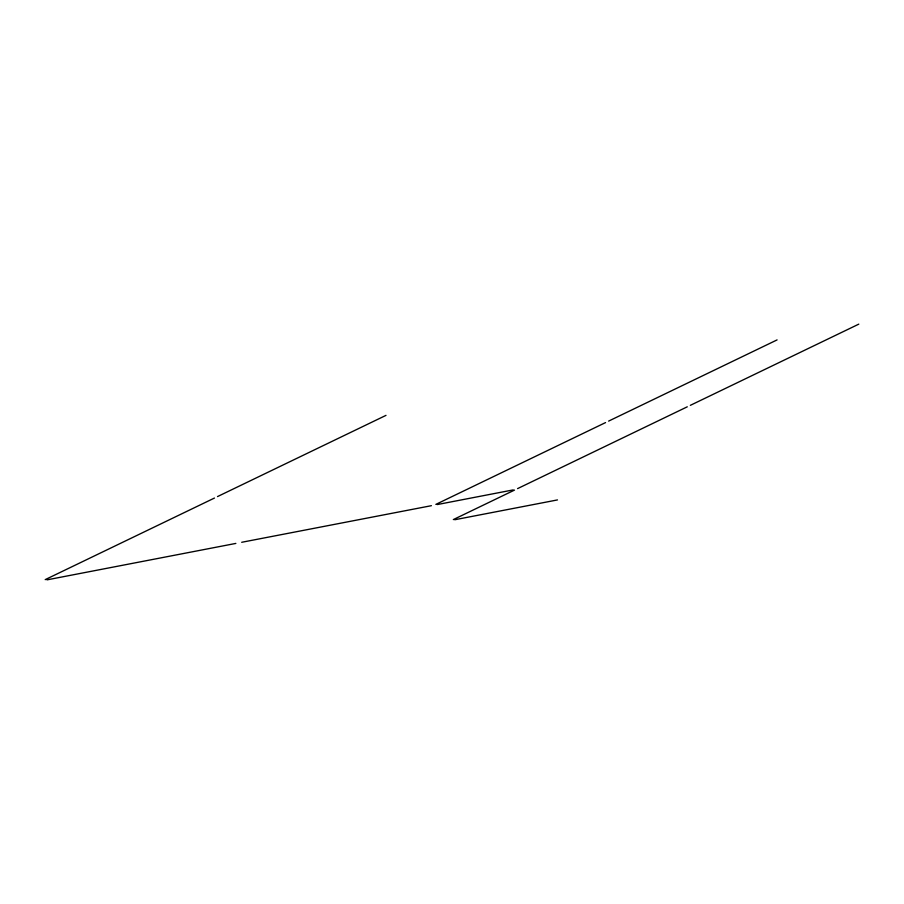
<?xml version="1.0" encoding="UTF-8"?>
<svg xmlns="http://www.w3.org/2000/svg" width="904" height="904" viewBox="0 0 904 904"><rect width="100%" height="100%" fill="white"/><g stroke="black" fill="none" stroke-linecap="round" stroke-linejoin="round"><path stroke-width="1.36" d="M45.2 579.634L214.463 498.047M217.514 496.578L385.997 415.365M435.852 504.387L605.556 422.586M608.618 421.106L777.078 339.904M453.322 519.585L514.512 490.092M517.563 488.623L687.277 406.811M690.34 405.342L858.8 324.14M46.985 579.859L235.854 543.417M241.696 542.287L431.4 505.686M437.242 504.568L513.122 489.923M454.746 519.743L557.474 499.923"/></g></svg>
